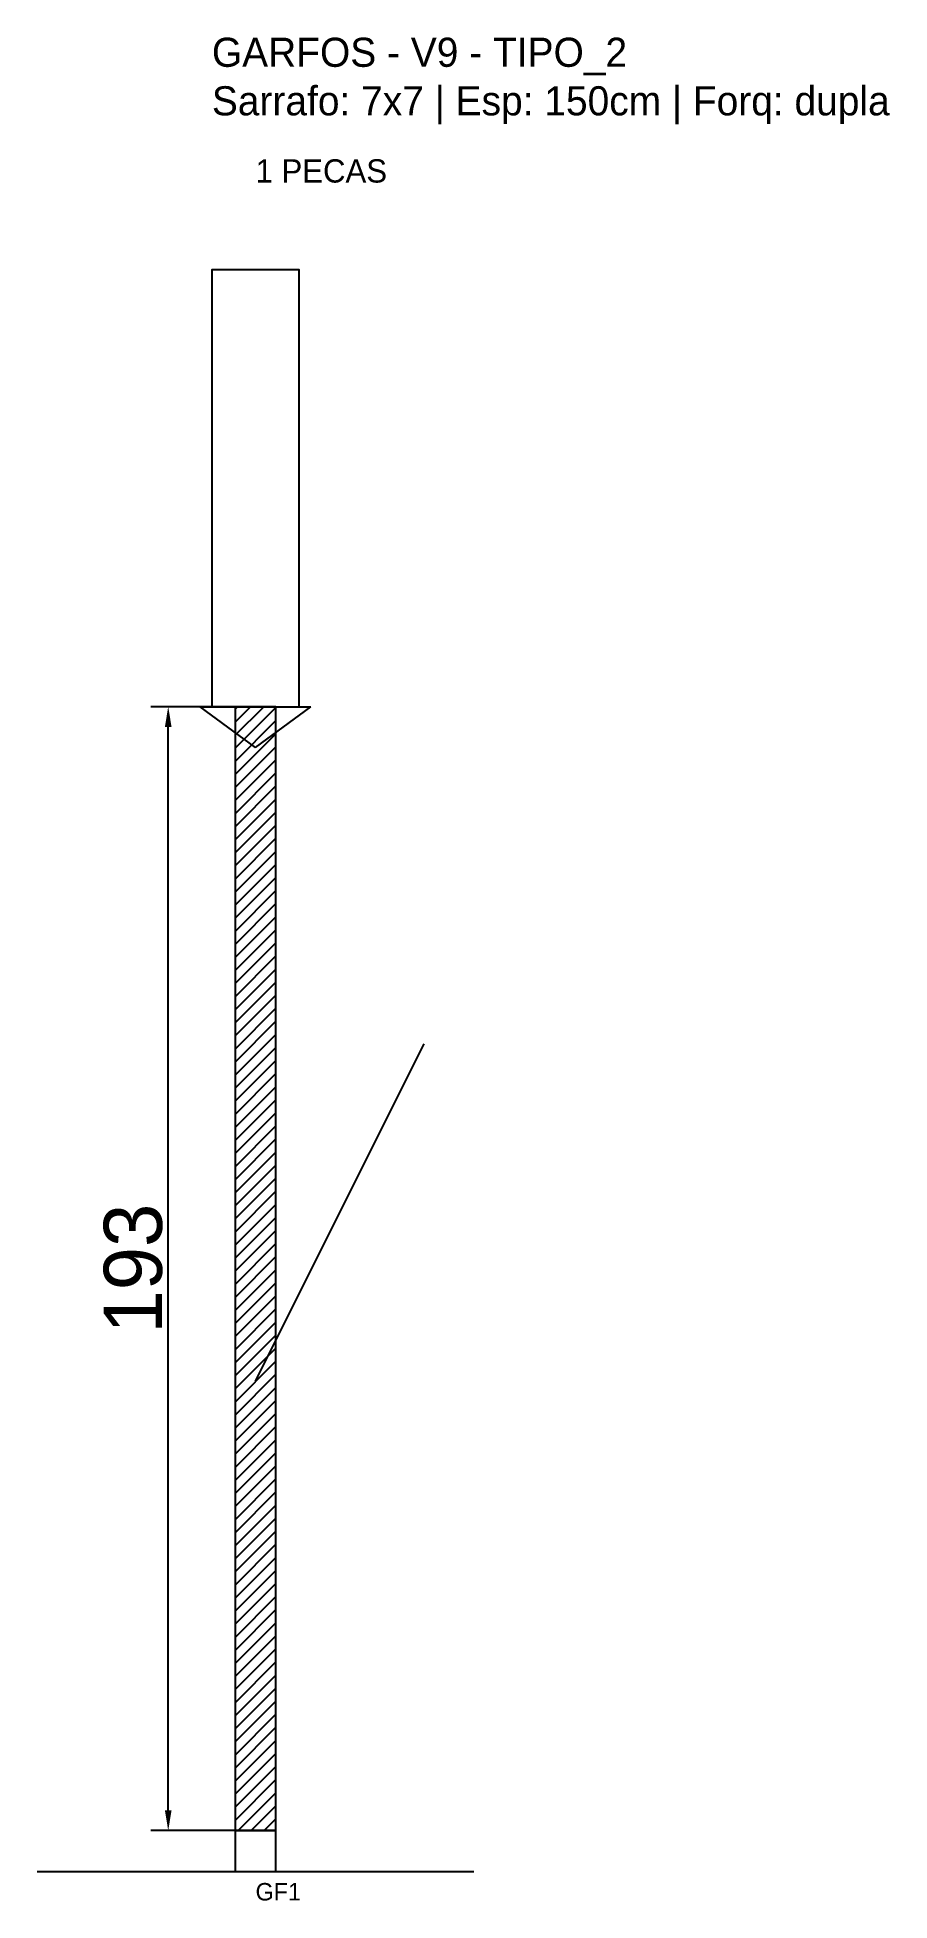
# Model space of a CAD drawing. Header units: metres. Extents: x -30 to 116, y -12 to 308.
import ezdxf

# ---------------------------------------------------------------- set-up
doc = ezdxf.new("R2010")
doc.units = ezdxf.units.M
for name, color, linetype in [('BARRA_ANCORAGEM', 1, 'Continuous'), ('COTA', 241, 'Continuous'), ('GARFOS OK', 3, 'Continuous'), ('NOME DA VIGA', 6, 'Continuous'), ('SARR_7x7', 40, 'Continuous'), ('VIGAS', 3, 'Continuous')]:
    doc.layers.add(name, color=color, linetype=linetype)
doc.dimstyles.new('EZ DXF', dxfattribs={"dimtxt": 10, "dimasz": 3.5, "dimexe": 3, "dimexo": 1.5, "dimgap": 1, "dimtad": 1, "dimdec": 1, "dimdsep": 46, "dimcen": 2.5, "dimazin": 3, "dimtfac": 1, "dimtmove": 0, "dimatfit": 3})

msp = doc.modelspace()

# ---------------------------------------------------------------- hatches: boundary and pattern name
at = {"layer": 'COTA'}
h = msp.add_hatch(dxfattribs=at)
h.set_pattern_fill('ANSI31', scale=0.5)
h.paths.add_polyline_path([(4, 0), (11, 0), (11, 193), (4, 193)])

# ---------------------------------------------------------------- linework, layer by layer
at = {"layer": 'BARRA_ANCORAGEM'}
msp.add_line((7.5, 77.2), (36.45, 135.1), dxfattribs=at)
at = {"layer": 'GARFOS OK'}
for p, q in [((7.5, 186), (-2, 193)), ((-2, 193), (17, 193)), ((7.5, 186), (17, 193))]:
    msp.add_line(p, q, dxfattribs=at)
at = {"layer": 'GARFOS OK', "linetype": 'CONTINUOUS'}
msp.add_line((-30, -7), (45, -7), dxfattribs=at)
at = {"layer": 'GARFOS OK'}
msp.add_lwpolyline([(4, 0), (11, 0), (11, 193), (4, 193), (4, 0)], dxfattribs=at)
at = {"layer": 'SARR_7x7'}
msp.add_lwpolyline([(4, -7), (11, -7), (11, 0), (4, 0), (4, -7)], dxfattribs=at)
at = {"layer": 'VIGAS'}
msp.add_lwpolyline([(0, 193), (15, 193), (15, 268), (0, 268), (0, 193)], dxfattribs=at)

# ---------------------------------------------------------------- texts
at = {"layer": 'NOME DA VIGA'}
for s, height, p in [('1 PECAS', 4, (7.5, 283)), ('GF1', 3, (7.5, -12))]:
    msp.add_text(s, height=height, dxfattribs=at).set_placement(p)
at = {"layer": 'NOME DA VIGA', "insert": (0, 293), "char_height": 5, "attachment_point": 7}
msp.add_mtext('GARFOS - V9 - TIPO_2\\PSarrafo: 7x7 | Esp: 150cm | Forq: dupla', dxfattribs=at)

# ---------------------------------------------------------------- dimensions: what is measured, and where the dimension line sits
at = {"layer": 'COTA'}
msp.add_linear_dim(base=(-7.5, 0), p1=(7.5, 0), p2=(7.5, 193), angle=90, dimstyle='EZ DXF', dxfattribs=at).render()

doc.saveas('drawing.dxf')
